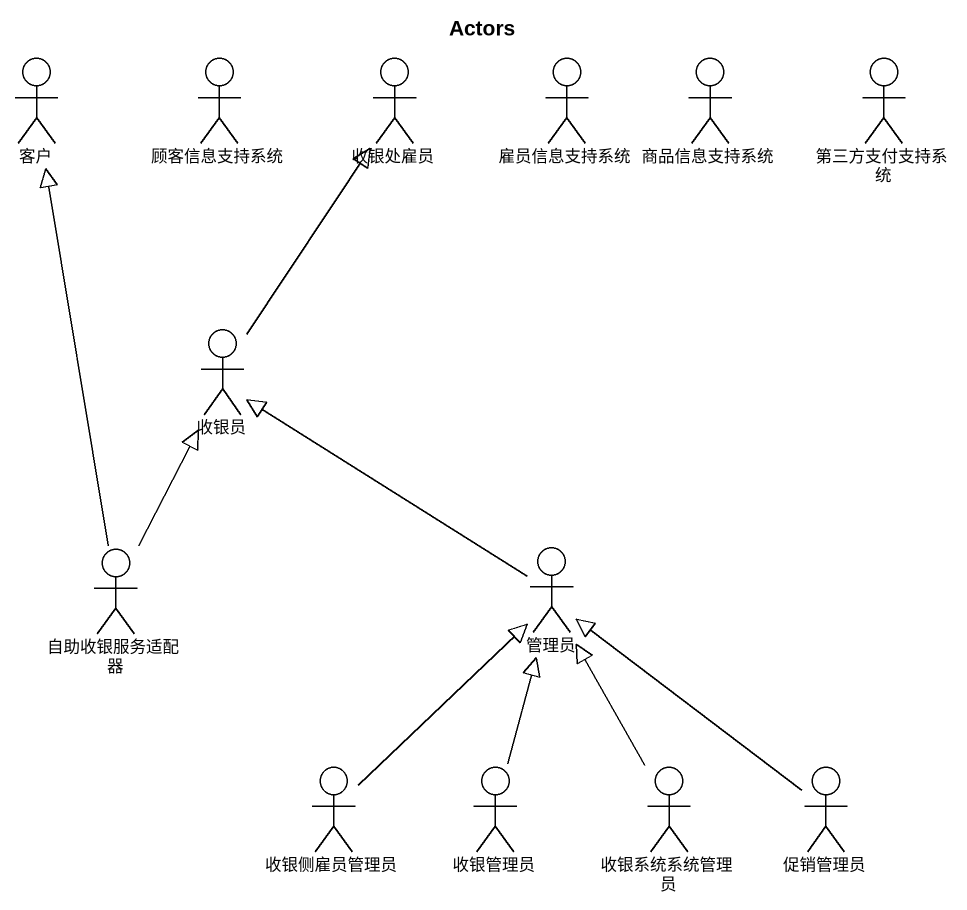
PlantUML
@startuml
title Actors
actor 客户
actor 顾客信息支持系统
actor 收银处雇员
actor 雇员信息支持系统
actor 商品信息支持系统
actor 第三方支付支持系统
actor 收银员
actor 自助收银服务适配器
actor 管理员
actor 收银侧雇员管理员
actor 收银管理员
actor 收银系统系统管理员
actor 促销管理员
收银员 -up-|> 收银处雇员
自助收银服务适配器 -up-|> 客户
自助收银服务适配器 -up-|> 收银员
管理员 -up-|> 收银员
收银侧雇员管理员 -up-|> 管理员
收银管理员 -up-|> 管理员
收银系统系统管理员 -up-|> 管理员
促销管理员 -up-|> 管理员
@enduml
